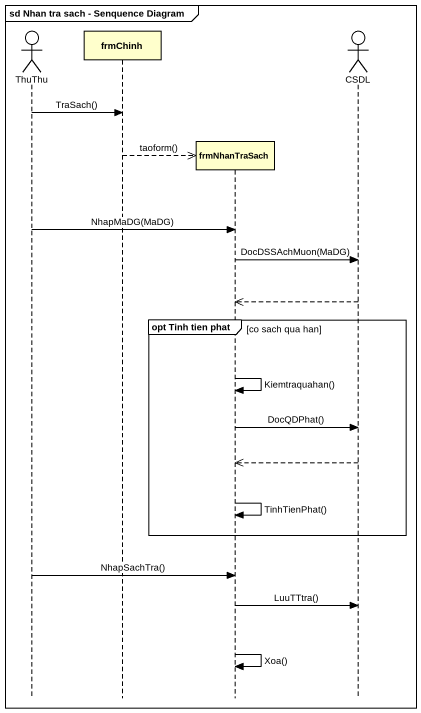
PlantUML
@startuml
mainframe sd Nhan tra sach - Senquence Diagram
hide footbox
actor ThuThu
participant frmChinh
participant frmNhanTraSach
actor CSDL

ThuThu -> frmChinh : TraSach()
frmChinh -->> frmNhanTraSach ** : taoform()
ThuThu -> frmNhanTraSach : NhapMaDG(MaDG)
frmNhanTraSach -> CSDL : DocDSSAchMuon(MaDG)
CSDL -->> frmNhanTraSach
group opt Tinh tien phat [co sach qua han]
  frmNhanTraSach -> frmNhanTraSach : Kiemtraquahan()
  frmNhanTraSach -> CSDL : DocQDPhat()
  CSDL -->> frmNhanTraSach
  frmNhanTraSach -> frmNhanTraSach : TinhTienPhat()
end
ThuThu -> frmNhanTraSach : NhapSachTra()
frmNhanTraSach -> CSDL : LuuTTtra()
frmNhanTraSach -> frmNhanTraSach : Xoa()
@enduml
